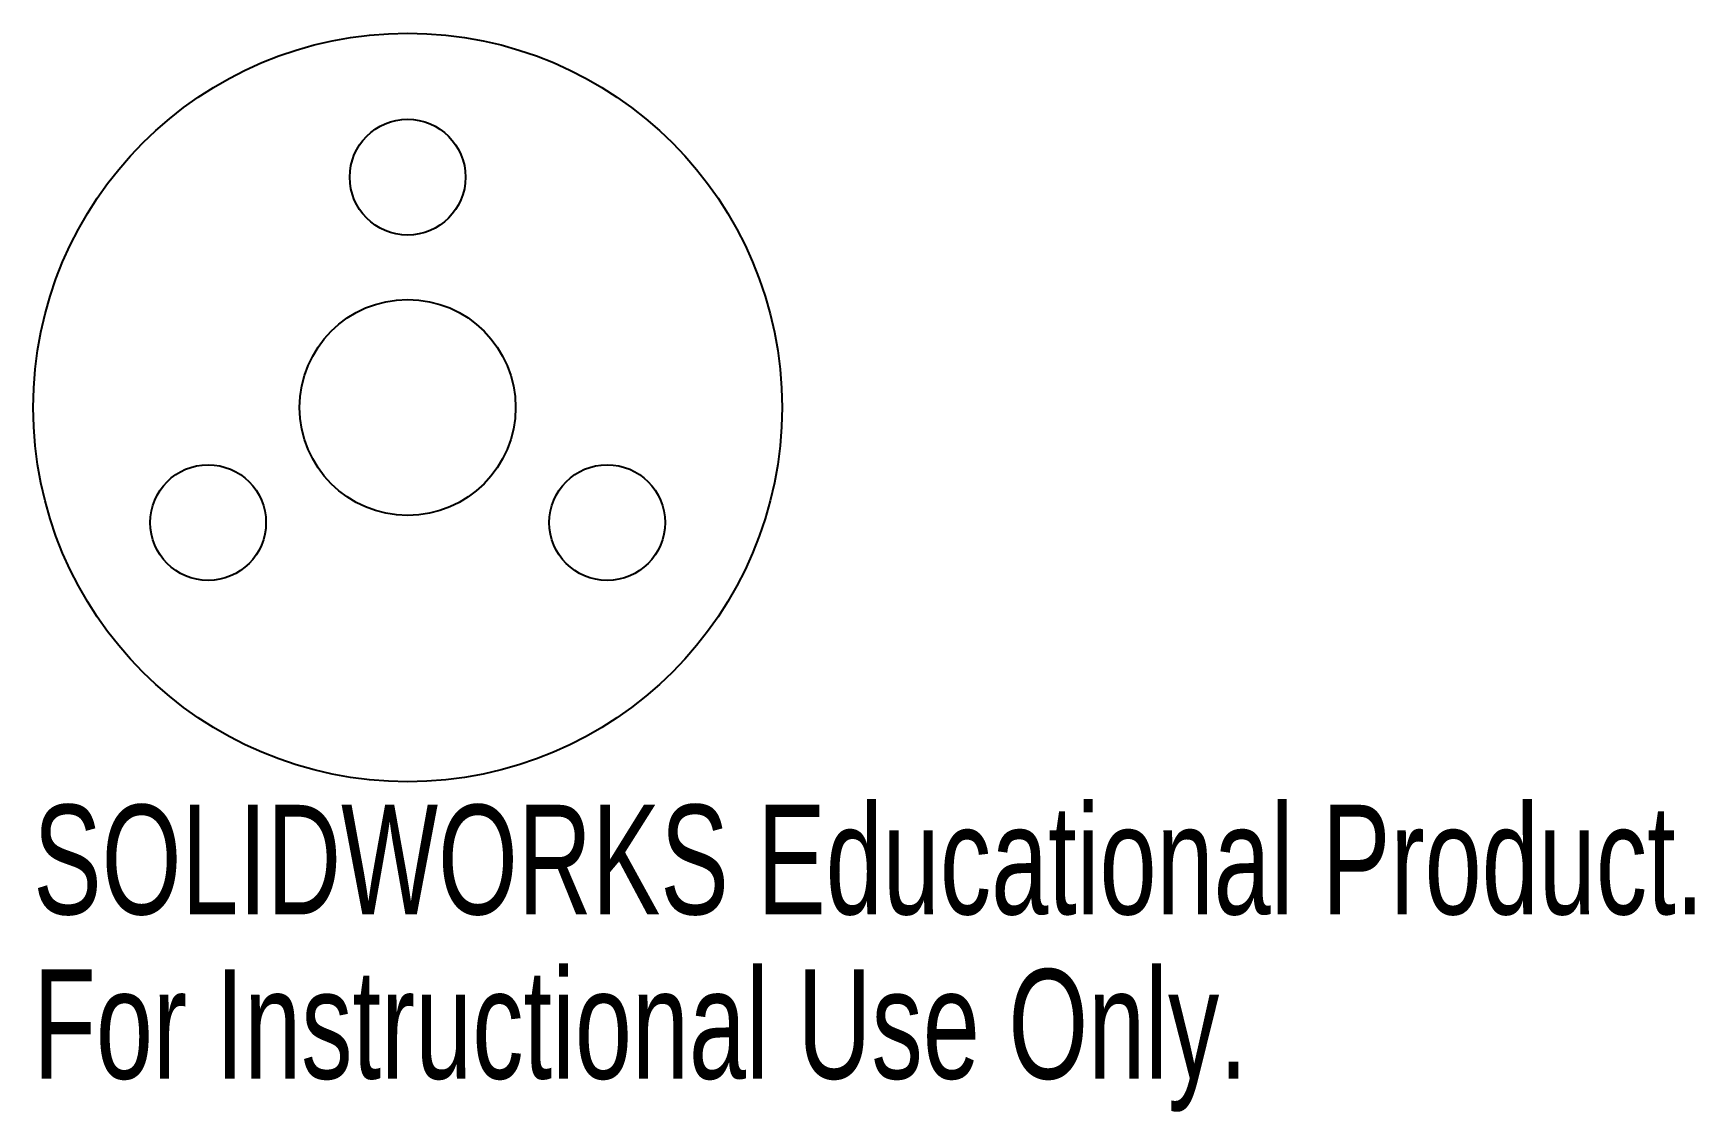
# Model space of a CAD drawing. Header units: inches. Extents: x 4.84 to 7.72, y -0.22 to 1.65.
import ezdxf

# ---------------------------------------------------------------- set-up
doc = ezdxf.new("R2010")
doc.units = ezdxf.units.IN
doc.header["$MEASUREMENT"] = 0
doc.styles.add('SLDTEXTSTYLE0', font='TXT', dxfattribs={"width": 0.7})

msp = doc.modelspace()

# ---------------------------------------------------------------- linework, layer by layer
at = {"color": 7, "linetype": 'Continuous', "lineweight": 25}
for centre, radius in [((5.4853, 1), 0.65), ((5.4853, 1.4), 0.1005), ((5.4853, 1), 0.1875), ((5.1389, 0.8), 0.1005), ((5.8317, 0.8), 0.1005)]:
    msp.add_circle(centre, radius, dxfattribs=at)

# ---------------------------------------------------------------- texts
at = {"color": 7, "linetype": 'Continuous', "char_height": 0.1903, "attachment_point": 1, "style": 'SLDTEXTSTYLE0'}
for s, insert in [('SOLIDWORKS Educational Product.', (4.8353, 0.3099)), ('For Instructional Use Only.', (4.8353, 0.0244))]:
    msp.add_mtext(s, dxfattribs=dict(at, insert=insert))

doc.saveas('drawing.dxf')
